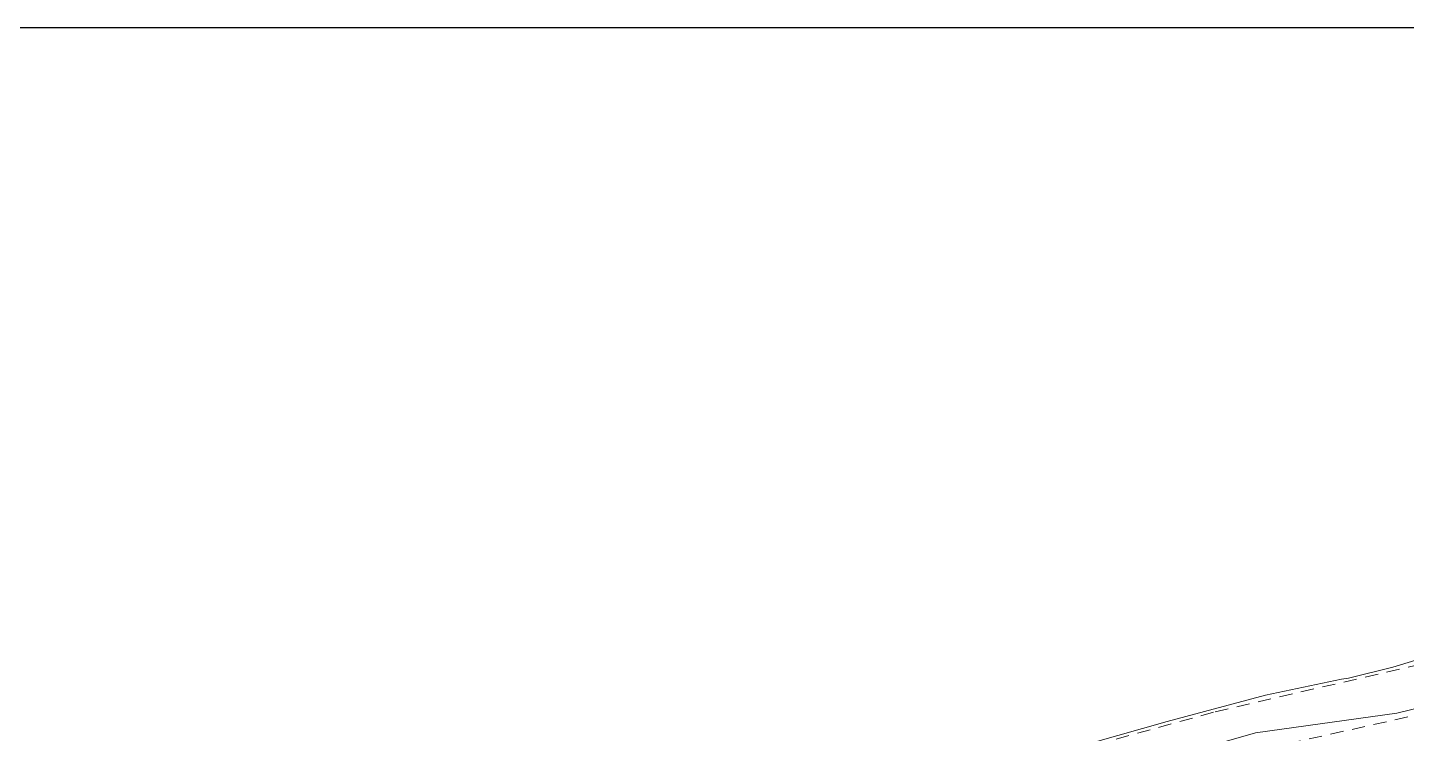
# Model space of a CAD drawing. Header units: metres. Extents: x -703672 to 3951284, y -4124475 to 4104628.
# Drawn here: x 328178.7 to 328262, y 4104585.2 to 4104627.9 of the extents above; entities that cross this region are included whole.
import ezdxf

# ---------------------------------------------------------------- set-up
doc = ezdxf.new("R2010")
doc.units = ezdxf.units.M
doc.header["$MEASUREMENT"] = 0
doc.linetypes.add('DGN Style 2', pattern=[1.3283826688107345, 0.7970296012864407, -0.5313530675242938])
for name, color, linetype, lineweight in [('C-ANNO-TEXT', 7, 'Continuous', 25), ('C-ROAD-UPVD', 253, 'Continuous', 0), ('V-ROAD-ASPH', 9, 'Continuous', 0)]:
    doc.layers.add(name, color=color, linetype=linetype, lineweight=lineweight)

msp = doc.modelspace()

# ---------------------------------------------------------------- linework, layer by layer
at = {"layer": 'C-ANNO-TEXT', "color": 0, "lineweight": -2, "ltscale": 0.6}
msp.add_lwpolyline([(328463.3450396977, 4103313.934211505), (328463.3450396977, 4102748.37939936), (326761.1303998812, 4102748.37939936), (326761.1303998812, 4104627.862561522), (328463.3450396977, 4104627.862561522), (328463.3450396977, 4103413.092090987)], dxfattribs=at)
at = {"layer": 'C-ROAD-UPVD', "linetype": 'Continuous', "flags": 128}
for points in [[(328320.4399729913, 4104627.862561522), (328318.2649347309, 4104626.576029525), (328313.2049347309, 4104622.751029524), (328302.4009347309, 4104613.090029525), (328292.845934731, 4104604.024029525), (328284.827934731, 4104596.199029525), (328284.409934731, 4104595.873029524), (328283.865934731, 4104595.557029525), (328283.3039347311, 4104595.258029525), (328280.2719347309, 4104594.169029525), (328276.891934731, 4104593.384029524), (328276.5479347311, 4104593.353029524), (328269.2319347309, 4104591.634029524), (328261.206934731, 4104589.177029524)], [(328206.4659347311, 4104570.576029525), (328209.6369347309, 4104571.926029525), (328214.973934731, 4104574.036029525), (328218.388934731, 4104575.582029525), (328222.7389347309, 4104577.859029524), (328223.3839347309, 4104578.117029524), (328223.9229347311, 4104578.369029525), (328224.266934731, 4104578.471029525), (328227.5299347311, 4104579.959029525), (328236.6729347311, 4104582.677029524), (328241.6189347311, 4104584.203029525), (328247.5699347309, 4104585.906029525), (328253.527934731, 4104587.497029525), (328258.1109347311, 4104588.453029525), (328258.537934731, 4104588.528029525), (328261.206934731, 4104589.177029524)], [(328261.464934731, 4104586.394029525), (328271.128934731, 4104588.767029525)], [(328261.464934731, 4104586.394029525), (328252.905934731, 4104585.216029525), (328245.807934731, 4104583.181029525), (328235.378934731, 4104579.692029525), (328228.5919347311, 4104577.724029525), (328224.9379347309, 4104576.519029525), (328221.5479347311, 4104574.738029525), (328217.9229347311, 4104572.783029525), (328213.5669347311, 4104570.718029525), (328208.0359347309, 4104568.612029525), (328206.4659347311, 4104568.017029525)]]:
    msp.add_lwpolyline(points, dxfattribs=at)
at = {"layer": 'V-ROAD-ASPH', "linetype": 'DGN Style 2'}
for points in [[(328174.9486413911, 4104561.657613208, 11.11907833177753), (328188.0615274746, 4104564.649179242, 11.17430725360688), (328201.2365794461, 4104568.608890256, 11.03767290737511), (328213.7305183256, 4104573.181043586, 11.22499756569047), (328224.1170339116, 4104578.223500601, 10.90658415794299), (328236.8108367397, 4104582.716598506, 10.96024270200677), (328250.4846931051, 4104586.484942254, 11.02695513230388), (328264.9028694042, 4104589.832480187, 10.94903976923693), (328278.8196593622, 4104593.883534982, 11.10639972837397), (328285.9443953229, 4104597.70779774, 11.11972415177167), (328292.1720663805, 4104602.760551304, 10.98715341518948), (328306.23935112, 4104614.361514295, 10.81663943405611)], [(328175.5579219395, 4104558.78892366, 11.08550526540599), (328188.8089534178, 4104561.85491434, 11.19437716854884), (328201.9439105738, 4104565.603962115, 11.1531284950582), (328214.6627927015, 4104570.539467485, 11.23913128865979), (328225.4383508682, 4104575.652102855, 11.13314949748988), (328237.4621392165, 4104579.466074877, 11.02038734251259), (328250.966269106, 4104583.697444979, 11.01329732622479), (328265.587803318, 4104586.942658907, 10.98387355547503), (328279.5250186182, 4104590.683850477, 11.16731814198267), (328287.8608197259, 4104594.990654283, 10.94076071830347), (328293.8299460187, 4104600.404307998, 10.97392302909591), (328303.6090882258, 4104608.494550437, 10.69287669509731)]]:
    msp.add_polyline3d(points, dxfattribs=at)

doc.saveas('drawing.dxf')
